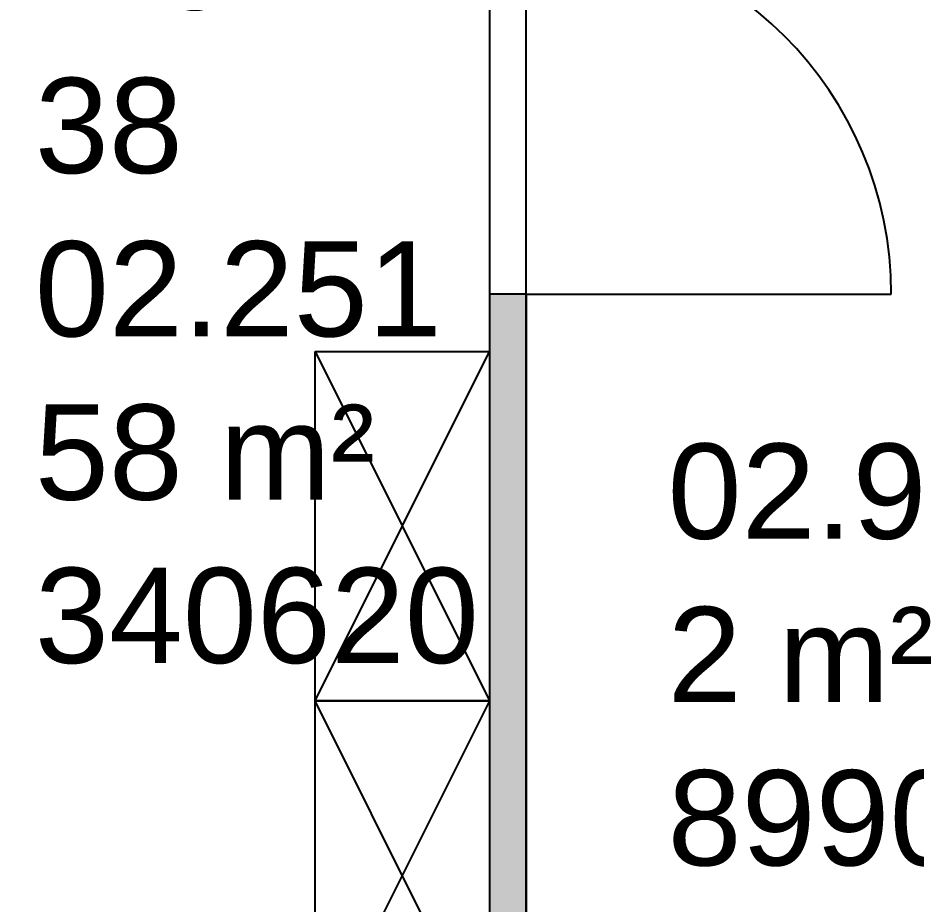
# Model space of a CAD drawing. Header units: metres. Extents: x -1 to 148, y -1 to 108.
# Drawn here: x 41.235 to 44.064, y 95.986 to 98.776 of the extents above; entities that cross this region are included whole.
import ezdxf

# ---------------------------------------------------------------- set-up
doc = ezdxf.new("R2010")
doc.units = ezdxf.units.M
doc.header["$MEASUREMENT"] = 0
doc.layers.get('0').update_dxf_attribs({"linetype": 'CONTINUOUS'})
for name, color, linetype in [('BEMASZUNG', 8, 'CONTINUOUS'), ('Unchanged', 8, 'CONTINUOUS'), ('Unchanged Layer Off', 2, 'CONTINUOUS')]:
    doc.layers.add(name, color=color, linetype=linetype)
doc.styles.add('ARIAL', font='arial.ttf')
doc.dimstyles.new('Meter_Bem', dxfattribs={"dimtxt": 0.35, "dimasz": 0.015, "dimexe": 0, "dimexo": 0.1, "dimgap": 0.05, "dimtad": 1, "dimzin": 0, "dimdsep": 46, "dimtxsty": 'ARIAL', "dimblk1": 'mass1', "dimblk2": 'mass2', "dimsah": 1, "dimcen": 0.125, "dimse1": 1, "dimse2": 1, "dimclrd": 256, "dimclre": 1, "dimclrt": 256, "dimazin": 0, "dimtp": 102033525.0, "dimtm": 1, "dimtfac": 1, "dimtix": 1, "dimtmove": 2, "dimatfit": 3, "dimldrblk": 'mass2', "dimfxl": 1, "dimtolj": 1, "dimtzin": 0, "dimlwd": -1, "dimarcsym": 0})

# ---------------------------------------------------------------- blocks, each defined once
blk = doc.blocks.new('Tuer')
at = {"layer": 'Unchanged'}
blk.add_line((0, 0), (0, 0.82), dxfattribs=at)
blk.add_arc((0, 0), 0.82, 90, 180, dxfattribs=at)
blk = doc.blocks.new('Raumstempel')
at = {"layer": 'Unchanged', "linetype": 'ByBlock', "style": 'ARIAL'}
for tag, p in [('HOERSAALNUMMER', (0, 1.0286)), ('ANZAHL PLAETZE', (0, 0.5143)), ('RAUMNUMMER', (0, 0)), ('FLÄCHE', (0, -0.5143)), ('INSTITUTSNUMMER1', (0, -1.0286)), ('INSTITUTSNUMMER2', (0, -1.5429))]:
    blk.add_attdef(tag, p, '', height=0.3, dxfattribs=at)
blk = doc.blocks.new('mass1')
at = {"layer": 'Unchanged'}
for p, q in [((0, 25.5), (0, -12.75)), ((-5, -5), (5, 5)), ((-5, 0), (5, 0))]:
    blk.add_line(p, q, dxfattribs=at)
blk = doc.blocks.new('mass2')
at = {"layer": 'Unchanged'}
for p, q in [((0, -25.5), (0, 12.75)), ((5, 5), (-5, -5)), ((5, 0), (-5, 0))]:
    blk.add_line(p, q, dxfattribs=at)
blk = doc.blocks.new('*D29')
at = {"layer": 'BEMASZUNG', "transparency": 16777216}
blk.add_line((0.9549, 107.2546), (147.9128, 107.2546), dxfattribs=at)
at = {"layer": 'BEMASZUNG', "transparency": 16777216, "xscale": 0.015, "yscale": 0.015, "zscale": 0.015, "rotation": 180}
blk.add_blockref('mass1', (0.9399, 107.2546), dxfattribs=at)
at = {"layer": 'BEMASZUNG', "transparency": 16777216, "xscale": 0.015, "yscale": 0.015, "zscale": 0.015}
blk.add_blockref('mass2', (147.9278, 107.2546), dxfattribs=at)
at = {"layer": 'BEMASZUNG', "transparency": 16777216, "insert": (74.4339, 107.4833), "char_height": 0.35, "attachment_point": 5, "style": 'ARIAL'}
blk.add_mtext('\\A1;146.99', dxfattribs=at)

msp = doc.modelspace()

# ---------------------------------------------------------------- hatches: boundary and pattern name
at = {"layer": 'Unchanged'}
h = msp.add_hatch(color=256, dxfattribs=at)
h.dxf.hatch_style = 1
h.paths.add_polyline_path([(42.8359, 97.906), (42.7209, 97.906), (42.7209, 94.4259), (42.1709, 94.4259), (34.4622, 94.4259), (34.4622, 94.3109), (42.7209, 94.3109), (42.7209, 91.9797), (42.8359, 91.9793)])

# ---------------------------------------------------------------- linework, layer by layer
for p, q in [((42.8359, 97.906), (42.7209, 97.906)), ((42.7209, 97.906), (42.7209, 94.4259)), ((42.8359, 97.906), (42.8359, 91.9793)), ((42.7209, 97.8919), (42.7209, 94.4988))]:
    msp.add_line(p, q, dxfattribs=at)
at = {"layer": 'Unchanged', "ltscale": 0.2}
for p, q in [((42.8359, 97.906), (42.8359, 97.906)), ((42.8359, 97.906), (42.8359, 97.906)), ((42.1709, 96.6582), (42.1709, 97.7259)), ((42.1709, 97.7259), (42.7209, 97.7259)), ((42.1709, 97.7259), (42.7209, 96.6259)), ((42.1709, 96.6259), (42.7209, 97.7259)), ((42.7209, 97.7259), (42.7209, 96.6259)), ((42.1709, 95.5582), (42.1709, 96.6582)), ((42.7209, 96.6259), (42.1709, 96.6259)), ((42.1709, 96.6259), (42.7209, 96.6259)), ((42.7209, 96.6259), (42.1709, 95.5259)), ((42.7209, 95.5259), (42.1709, 96.6259)), ((42.7209, 96.6259), (42.7209, 95.5259))]:
    msp.add_line(p, q, dxfattribs=at)
at = {"layer": 'Unchanged Layer Off', "flags": 128}
for points in [[(42.8359, 80.0755), (42.8359, 101.6169), (44.9683, 101.6728), (44.9683, 100.3469), (44.9683, 93.0974), (48.4283, 93.0974), (48.4283, 90.7738), (45.031, 90.7738), (45.031, 80.0755)], [(34.4622, 101.5019), (34.8093, 101.0646), (34.8093, 100.7646), (35.1093, 100.7646), (35.1093, 101.0646), (34.8093, 101.0646), (34.4622, 101.5019), (42.7209, 101.5019), (42.296, 101.0446), (41.996, 101.0446), (41.996, 100.7446), (42.296, 100.7446), (42.296, 101.0446), (42.7209, 101.5019), (42.7209, 94.4259), (34.4622, 94.4259)]]:
    msp.add_lwpolyline(points, close=True, dxfattribs=at)

# ---------------------------------------------------------------- block references
ref = msp.add_blockref('Raumstempel', (41.2886, 98.2872))
ref.add_attrib('HÖRSAALNUMMER', 'V 9.22', (41.2886, 98.8015), dxfattribs={"layer": 'Unchanged', "color": 0, "linetype": 'ByBlock', "height": 0.3, "style": 'ARIAL'})
ref.add_attrib('ANZAHL_PLÄTZE', '38', (41.2886, 98.2872), dxfattribs={"layer": 'Unchanged', "color": 0, "linetype": 'ByBlock', "height": 0.3, "style": 'ARIAL'})
ref.add_attrib('RAUMNUMMER', '02.251', (41.2886, 97.7729), dxfattribs={"layer": 'Unchanged', "color": 0, "linetype": 'ByBlock', "height": 0.3, "style": 'ARIAL'})
ref.add_attrib('FLÄCHE_NGF', '58 m²', (41.2886, 97.2587), dxfattribs={"layer": 'Unchanged', "color": 0, "linetype": 'ByBlock', "height": 0.3, "style": 'ARIAL'})
ref.add_attrib('NUTZER_1', '340620', (41.2886, 96.7444), dxfattribs={"layer": 'Unchanged', "color": 0, "linetype": 'ByBlock', "height": 0.3, "style": 'ARIAL'})
at = {"xscale": 1.402439024390347, "yscale": 1.402439024390347, "zscale": 1.402439024390347, "rotation": 269.9999999969403}
msp.add_blockref('Tuer', (42.8359, 97.906), dxfattribs=at)
ref = msp.add_blockref('Raumstempel', (43.2814, 97.6499))
ref.add_attrib('RAUMNUMMER', '02.976B', (43.2814, 97.1356), dxfattribs={"layer": 'Unchanged', "color": 0, "linetype": 'ByBlock', "height": 0.3, "style": 'ARIAL'})
ref.add_attrib('FLÄCHE_NGF', '2 m²', (43.2814, 96.6213), dxfattribs={"layer": 'Unchanged', "color": 0, "linetype": 'ByBlock', "height": 0.3, "style": 'ARIAL'})
ref.add_attrib('NUTZER_1', '899000', (43.2814, 96.107), dxfattribs={"layer": 'Unchanged', "color": 0, "linetype": 'ByBlock', "height": 0.3, "style": 'ARIAL'})

# ---------------------------------------------------------------- dimensions: what is measured, and where the dimension line sits
at = {"layer": 'BEMASZUNG'}
dim = msp.add_linear_dim(base=(147.9278, 107.2546), p1=(0.9399, 71.0455), p2=(147.9278, 78.5665), dimstyle='Meter_Bem', dxfattribs=at)
dim.commit()
dim.dimension.update_dxf_attribs({"geometry": '*D29', "text_midpoint": (74.4339, 107.4833)})

doc.saveas('drawing.dxf')
